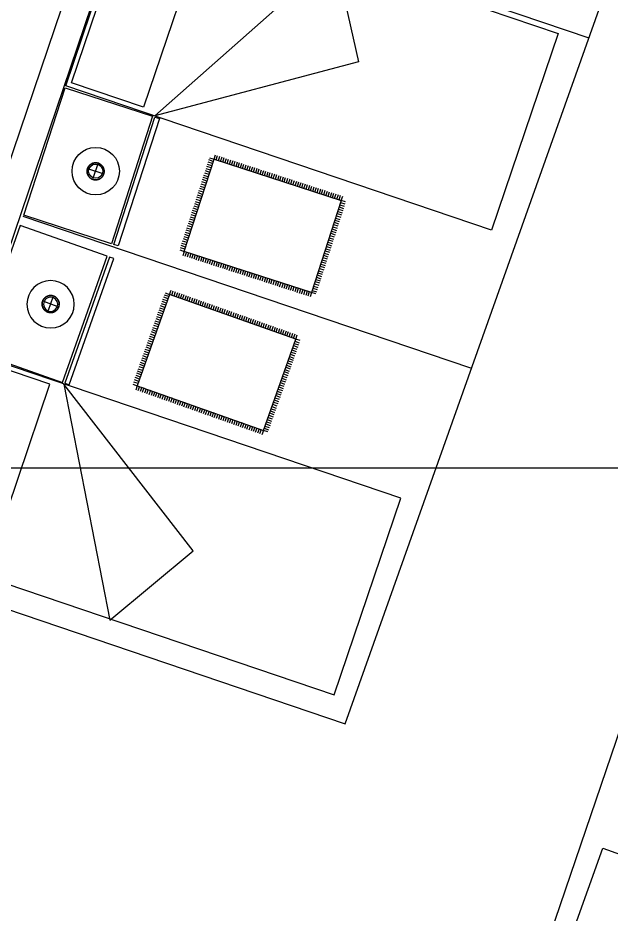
# Model space of a CAD drawing. Header units: millimetres. Extents: x 173236 to 801264, y -94969 to 615039.
# Drawn here: x 646137 to 648751, y 162403 to 166349 of the extents above; entities that cross this region are included whole.
import ezdxf

# ---------------------------------------------------------------- set-up
doc = ezdxf.new("R2010")
doc.units = ezdxf.units.MM
doc.header["$MEASUREMENT"] = 0
doc.layers.add('00-Def-points', color=7, linetype='Continuous', plot=False)
for name, color, linetype in [('VOX-A-ANNO-GRID-LINE', 254, 'Continuous'), ('VOX-A-ELEV-1-NEAR', 130, 'Continuous'), ('VOX-A-FLOOR-LINE', 253, 'Continuous'), ('VOX-A-FURN-LAYOUT', 93, 'Continuous')]:
    doc.layers.add(name, color=color, linetype=linetype)
doc.layers.add('VOX-A-WALL-SECT', color=1, linetype='Continuous', lineweight=30)
doc.linetypes.add('ZIGZAG', pattern='A,0.0001,-0.2,[131,ltypeshp.shx,S=0.2,R=0,X=-0.2,Y=0],-0.4,[131,ltypeshp.shx,S=0.2,R=180,X=0.2,Y=0],-0.2', length=0.8001)

# ---------------------------------------------------------------- blocks, each defined once
blk = doc.blocks.new('dd')
at = {"layer": 'VOX-A-ANNO-GRID-LINE', "transparency": 33554610}
blk.add_line((725745.6, 152576), (698004.7, 152576), dxfattribs=at)
blk = doc.blocks.new('FF PLAN')
at = {"layer": 'VOX-A-WALL-SECT'}
for points in [[(762602.6, 150673.8), (760471.9, 144387.8), (760308.8, 144387.8), (760308.8, 144512.5), (760386.9, 144512.5), (760859.1, 145902.6), (758389.7, 145902.6)], [(757239.6, 146027.6), (759435.6, 146027.6), (759435.6, 146532.4), (759560.6, 146532.4), (759560.6, 146027.6), (760901.6, 146027.6), (761328.2, 147285.2)]]:
    blk.add_lwpolyline(points, dxfattribs=at)
blk = doc.blocks.new('BED3')
at = {"layer": 'VOX-A-FURN-LAYOUT', "lineweight": -3}
for points in [[(4932.25, 1312.43), (4932.25, 1276.44), (4854.25, 1276.44), (4854.25, 1312.43)], [(4868.25, 1311.64), (4868.25, 1277.24), (4855.04, 1277.24), (4855.04, 1311.64)], [(4891.25, 1312.64), (4901.04, 1296.64), (4870.57, 1276.44)]]:
    blk.add_lwpolyline(points, close=True, dxfattribs=at)
blk = doc.blocks.new('RUG')
at = {"layer": 'VOX-A-FURN-LAYOUT', "lineweight": -3}
for points in [[(4882.04, 1272.23), (4882.84, 1272.23), (4882.84, 1273.04)], [(4883.23, 1272.23), (4883.23, 1273.04)], [(4883.65, 1272.23), (4883.65, 1273.04)], [(4884.04, 1272.23), (4884.04, 1273.04)], [(4884.45, 1272.23), (4884.45, 1273.04)], [(4884.84, 1272.23), (4884.84, 1273.04)], [(4885.24, 1272.23), (4885.24, 1273.04)], [(4885.65, 1272.23), (4885.65, 1273.04)], [(4886.04, 1272.23), (4886.04, 1273.04)], [(4886.43, 1272.23), (4886.43, 1273.04)], [(4886.85, 1272.23), (4886.85, 1273.04)], [(4887.24, 1272.23), (4887.24, 1273.04)], [(4887.65, 1272.23), (4887.65, 1273.04)], [(4888.04, 1272.23), (4888.04, 1273.04)], [(4888.44, 1272.23), (4888.44, 1273.04)], [(4888.85, 1272.23), (4888.85, 1273.04)], [(4889.24, 1272.23), (4889.24, 1273.04)], [(4889.64, 1272.23), (4889.64, 1273.04)], [(4890.05, 1272.23), (4890.05, 1273.04)], [(4890.44, 1272.23), (4890.44, 1273.04)], [(4890.83, 1272.23), (4890.83, 1273.04)], [(4891.25, 1272.23), (4891.25, 1273.04)], [(4891.64, 1272.23), (4891.64, 1273.04)], [(4892.05, 1272.23), (4892.05, 1273.04)], [(4892.44, 1272.23), (4892.44, 1273.04)], [(4892.84, 1272.23), (4892.84, 1273.04)], [(4893.25, 1272.23), (4893.25, 1273.04)], [(4893.64, 1272.23), (4893.64, 1273.04)], [(4894.03, 1272.23), (4894.03, 1273.04)], [(4894.45, 1272.23), (4894.45, 1273.04)], [(4894.84, 1272.23), (4894.84, 1273.04)], [(4895.25, 1272.23), (4895.25, 1273.04)], [(4895.64, 1272.23), (4895.64, 1273.04)], [(4896.04, 1272.23), (4896.04, 1273.04)], [(4896.45, 1272.23), (4896.45, 1273.04)], [(4896.84, 1272.23), (4896.84, 1273.04)], [(4897.23, 1272.23), (4897.23, 1273.04)], [(4897.65, 1272.23), (4897.65, 1273.04)], [(4898.04, 1272.23), (4898.04, 1273.04)], [(4898.45, 1272.23), (4898.45, 1273.04)], [(4898.84, 1272.23), (4898.84, 1273.04)], [(4899.24, 1272.23), (4899.24, 1273.04)], [(4899.65, 1272.23), (4899.65, 1273.04)], [(4900.04, 1272.23), (4900.04, 1273.04)], [(4900.43, 1272.23), (4900.43, 1273.04)], [(4900.85, 1272.23), (4900.85, 1273.04)], [(4901.24, 1272.23), (4901.24, 1273.04)], [(4901.65, 1272.23), (4901.65, 1273.04)], [(4902.05, 1272.23), (4902.05, 1273.04)], [(4902.44, 1272.23), (4902.44, 1273.04)], [(4902.85, 1272.23), (4902.85, 1273.04)], [(4903.24, 1272.23), (4903.24, 1273.04)], [(4903.64, 1272.23), (4903.64, 1273.04)], [(4904.05, 1272.23), (4904.05, 1273.04)], [(4904.44, 1272.23), (4904.44, 1273.04)], [(4904.83, 1272.23), (4904.83, 1273.04)], [(4905.25, 1272.23), (4905.25, 1273.04)], [(4905.64, 1272.23), (4905.64, 1273.04)], [(4906.84, 1272.23), (4906.05, 1272.23), (4906.05, 1273.04)], [(4882.84, 1271.84), (4882.04, 1271.84)], [(4882.84, 1271.45), (4882.04, 1271.45)], [(4882.84, 1271.04), (4882.04, 1271.04)], [(4906.05, 1271.84), (4906.84, 1271.84)], [(4906.05, 1271.45), (4906.84, 1271.45)], [(4906.05, 1271.04), (4906.84, 1271.04)], [(4882.84, 1270.64), (4882.04, 1270.64)], [(4882.84, 1270.23), (4882.04, 1270.23)], [(4882.84, 1269.84), (4882.04, 1269.84)], [(4882.84, 1269.45), (4882.04, 1269.45)], [(4906.05, 1270.64), (4906.84, 1270.64)], [(4906.05, 1270.23), (4906.84, 1270.23)], [(4906.05, 1269.84), (4906.84, 1269.84)], [(4906.05, 1269.45), (4906.84, 1269.45)], [(4882.84, 1269.03), (4882.04, 1269.03)], [(4882.84, 1268.64), (4882.04, 1268.64)], [(4882.84, 1268.25), (4882.04, 1268.25)], [(4882.84, 1267.84), (4882.04, 1267.84)], [(4906.05, 1269.03), (4906.84, 1269.03)], [(4906.05, 1268.64), (4906.84, 1268.64)], [(4906.05, 1268.25), (4906.84, 1268.25)], [(4906.05, 1267.84), (4906.84, 1267.84)], [(4882.84, 1267.44), (4882.04, 1267.44)], [(4882.84, 1267.03), (4882.04, 1267.03)], [(4882.84, 1266.64), (4882.04, 1266.64)], [(4882.84, 1266.24), (4882.04, 1266.24)], [(4906.05, 1267.44), (4906.84, 1267.44)], [(4906.05, 1267.03), (4906.84, 1267.03)], [(4906.05, 1266.64), (4906.84, 1266.64)], [(4906.05, 1266.24), (4906.84, 1266.24)], [(4882.84, 1265.83), (4882.04, 1265.83)], [(4882.84, 1265.44), (4882.04, 1265.44)], [(4882.84, 1265.05), (4882.04, 1265.05)], [(4906.05, 1265.83), (4906.84, 1265.83)], [(4906.05, 1265.44), (4906.84, 1265.44)], [(4906.05, 1265.05), (4906.84, 1265.05)], [(4882.84, 1264.63), (4882.04, 1264.63)], [(4882.84, 1264.24), (4882.04, 1264.24)], [(4882.84, 1263.83), (4882.04, 1263.83)], [(4882.84, 1263.44), (4882.04, 1263.44)], [(4906.05, 1264.63), (4906.84, 1264.63)], [(4906.05, 1264.24), (4906.84, 1264.24)], [(4906.05, 1263.83), (4906.84, 1263.83)], [(4906.05, 1263.44), (4906.84, 1263.44)], [(4882.84, 1263.04), (4882.04, 1263.04)], [(4882.84, 1262.63), (4882.04, 1262.63)], [(4882.84, 1262.24), (4882.04, 1262.24)], [(4882.84, 1261.85), (4882.04, 1261.85)], [(4906.05, 1263.04), (4906.84, 1263.04)], [(4906.05, 1262.63), (4906.84, 1262.63)], [(4906.05, 1262.24), (4906.84, 1262.24)], [(4906.05, 1261.85), (4906.84, 1261.85)], [(4882.84, 1261.43), (4882.04, 1261.43)], [(4882.84, 1261.04), (4882.04, 1261.04)], [(4882.84, 1260.63), (4882.04, 1260.63)], [(4882.84, 1260.24), (4882.04, 1260.24)], [(4906.05, 1261.43), (4906.84, 1261.43)], [(4906.05, 1261.04), (4906.84, 1261.04)], [(4906.05, 1260.63), (4906.84, 1260.63)], [(4906.05, 1260.24), (4906.84, 1260.24)], [(4882.84, 1259.84), (4882.04, 1259.84)], [(4882.84, 1259.43), (4882.04, 1259.43)], [(4882.84, 1259.04), (4882.04, 1259.04)], [(4882.84, 1258.65), (4882.04, 1258.65)], [(4906.05, 1259.84), (4906.84, 1259.84)], [(4906.05, 1259.43), (4906.84, 1259.43)], [(4906.05, 1259.04), (4906.84, 1259.04)], [(4906.05, 1258.65), (4906.84, 1258.65)], [(4882.84, 1258.23), (4882.04, 1258.23)], [(4882.84, 1257.84), (4882.04, 1257.84)], [(4882.84, 1257.45), (4882.04, 1257.45)], [(4882.84, 1257.04), (4882.04, 1257.04)], [(4906.05, 1258.23), (4906.84, 1258.23)], [(4906.05, 1257.84), (4906.84, 1257.84)], [(4906.05, 1257.45), (4906.84, 1257.45)], [(4906.05, 1257.04), (4906.84, 1257.04)], [(4882.84, 1256.64), (4882.04, 1256.64)], [(4882.84, 1256.23), (4882.04, 1256.23)], [(4882.84, 1255.84), (4882.04, 1255.84)], [(4882.04, 1255.44), (4882.84, 1255.44), (4882.84, 1254.64)], [(4883.23, 1255.44), (4883.23, 1254.64)], [(4883.65, 1255.44), (4883.65, 1254.64)], [(4884.04, 1255.44), (4884.04, 1254.64)], [(4884.45, 1255.44), (4884.45, 1254.64)], [(4884.84, 1255.44), (4884.84, 1254.64)], [(4885.24, 1255.44), (4885.24, 1254.64)], [(4885.65, 1255.44), (4885.65, 1254.64)], [(4886.04, 1255.44), (4886.04, 1254.64)], [(4886.43, 1255.44), (4886.43, 1254.64)], [(4886.85, 1255.44), (4886.85, 1254.64)], [(4887.24, 1255.44), (4887.24, 1254.64)], [(4887.65, 1255.44), (4887.65, 1254.64)], [(4888.04, 1255.44), (4888.04, 1254.64)], [(4888.44, 1255.44), (4888.44, 1254.64)], [(4888.85, 1255.44), (4888.85, 1254.64)], [(4889.24, 1255.44), (4889.24, 1254.64)], [(4889.64, 1255.44), (4889.64, 1254.64)], [(4890.05, 1255.44), (4890.05, 1254.64)], [(4890.44, 1255.44), (4890.44, 1254.64)], [(4890.83, 1255.44), (4890.83, 1254.64)], [(4891.25, 1255.44), (4891.25, 1254.64)], [(4891.64, 1255.44), (4891.64, 1254.64)], [(4892.05, 1255.44), (4892.05, 1254.64)], [(4892.44, 1255.44), (4892.44, 1254.64)], [(4892.84, 1255.44), (4892.84, 1254.64)], [(4893.25, 1255.44), (4893.25, 1254.64)], [(4893.64, 1255.44), (4893.64, 1254.64)], [(4894.03, 1255.44), (4894.03, 1254.64)], [(4894.45, 1255.44), (4894.45, 1254.64)], [(4894.84, 1255.44), (4894.84, 1254.64)], [(4895.25, 1255.44), (4895.25, 1254.64)], [(4895.64, 1255.44), (4895.64, 1254.64)], [(4896.04, 1255.44), (4896.04, 1254.64)], [(4896.45, 1255.44), (4896.45, 1254.64)], [(4896.84, 1255.44), (4896.84, 1254.64)], [(4897.23, 1255.44), (4897.23, 1254.64)], [(4897.65, 1255.44), (4897.65, 1254.64)], [(4898.04, 1255.44), (4898.04, 1254.64)], [(4898.45, 1255.44), (4898.45, 1254.64)], [(4898.84, 1255.44), (4898.84, 1254.64)], [(4899.24, 1255.44), (4899.24, 1254.64)], [(4899.65, 1255.44), (4899.65, 1254.64)], [(4900.04, 1255.44), (4900.04, 1254.64)], [(4900.43, 1255.44), (4900.43, 1254.64)], [(4900.85, 1255.44), (4900.85, 1254.64)], [(4901.24, 1255.44), (4901.24, 1254.64)], [(4901.65, 1255.44), (4901.65, 1254.64)], [(4902.05, 1255.44), (4902.05, 1254.64)], [(4902.44, 1255.44), (4902.44, 1254.64)], [(4902.85, 1255.44), (4902.85, 1254.64)], [(4903.24, 1255.44), (4903.24, 1254.64)], [(4903.64, 1255.44), (4903.64, 1254.64)], [(4904.05, 1255.44), (4904.05, 1254.64)], [(4904.44, 1255.44), (4904.44, 1254.64)], [(4904.83, 1255.44), (4904.83, 1254.64)], [(4905.25, 1255.44), (4905.25, 1254.64)], [(4905.64, 1255.44), (4905.64, 1254.64)], [(4906.05, 1256.64), (4906.84, 1256.64)], [(4906.05, 1256.23), (4906.84, 1256.23)], [(4906.05, 1255.84), (4906.84, 1255.84)], [(4906.84, 1255.44), (4906.05, 1255.44), (4906.05, 1254.64)]]:
    blk.add_lwpolyline(points, dxfattribs=at)
blk.add_lwpolyline([(4906.05, 1272.23), (4906.05, 1255.44), (4882.84, 1255.44), (4882.84, 1272.23)], close=True, dxfattribs=at)
blk = doc.blocks.new('ST')
at = {"layer": 'VOX-A-FURN-LAYOUT', "lineweight": -3}
for points in [[(4870.23, 1276.04), (4870.23, 1252.83), (4854.25, 1252.83), (4854.25, 1276.04)], [(4871.45, 1276.04), (4871.45, 1252.83), (4870.65, 1252.83), (4870.65, 1276.04)], [(4862.52, 1264.73), (4862.5, 1264.71), (4862.48, 1264.67), (4862.46, 1264.63), (4862.44, 1264.61), (4862.44, 1264.58), (4862.42, 1264.54), (4862.4, 1264.52), (4862.38, 1264.48), (4862.38, 1264.44), (4862.36, 1264.42), (4862.34, 1264.38), (4862.34, 1264.34), (4862.32, 1264.3), (4862.32, 1264.28), (4862.3, 1264.24), (4862.3, 1264.2), (4862.3, 1264.16), (4862.28, 1264.12), (4862.28, 1264.08), (4862.28, 1264.07), (4862.28, 1264.03), (4862.28, 1263.99), (4862.28, 1263.95), (4862.28, 1263.91), (4862.28, 1263.87), (4862.28, 1263.85), (4862.28, 1263.81), (4862.28, 1263.77), (4862.28, 1263.73), (4862.28, 1263.69), (4862.3, 1263.65), (4862.3, 1263.63), (4862.3, 1263.59), (4862.32, 1263.55), (4862.32, 1263.52), (4862.34, 1263.48), (4862.34, 1263.46), (4862.36, 1263.42), (4862.38, 1263.38), (4862.38, 1263.34), (4862.4, 1263.32), (4862.42, 1263.28), (4862.4, 1263.32), (4862.38, 1263.34), (4862.38, 1263.38), (4862.36, 1263.42), (4862.34, 1263.46), (4862.34, 1263.48), (4862.32, 1263.52), (4862.32, 1263.55), (4862.3, 1263.59), (4862.3, 1263.63), (4862.3, 1263.65), (4862.28, 1263.69), (4862.28, 1263.73), (4862.28, 1263.77), (4862.28, 1263.81), (4862.28, 1263.85), (4862.28, 1263.87), (4862.28, 1263.91), (4862.28, 1263.95), (4862.28, 1263.99), (4862.28, 1264.03), (4862.28, 1264.07), (4862.28, 1264.08), (4862.28, 1264.12), (4862.3, 1264.16), (4862.3, 1264.2), (4862.3, 1264.24), (4862.32, 1264.28), (4862.32, 1264.3), (4862.34, 1264.34), (4862.34, 1264.38), (4862.36, 1264.42), (4862.38, 1264.44), (4862.38, 1264.48), (4862.4, 1264.52), (4862.42, 1264.54), (4862.44, 1264.58), (4862.44, 1264.61), (4862.46, 1264.63), (4862.48, 1264.67), (4862.5, 1264.71)], [(4862.56, 1264.79), (4862.54, 1264.77), (4862.52, 1264.73), (4862.54, 1264.77), (4862.56, 1264.79), (4862.6, 1264.83), (4862.62, 1264.85), (4862.6, 1264.83)], [(4862.73, 1264.99), (4862.71, 1264.97), (4862.67, 1264.93), (4862.66, 1264.91), (4862.64, 1264.87), (4862.62, 1264.85), (4862.64, 1264.87), (4862.66, 1264.91), (4862.67, 1264.93), (4862.71, 1264.97)], [(4862.85, 1265.09), (4862.81, 1265.07), (4862.79, 1265.03), (4862.75, 1265.01), (4862.73, 1264.99), (4862.75, 1265.01), (4862.79, 1265.03), (4862.81, 1265.07)], [(4862.97, 1265.16), (4862.93, 1265.15), (4862.91, 1265.13), (4862.87, 1265.11), (4862.85, 1265.09), (4862.87, 1265.11), (4862.91, 1265.13), (4862.93, 1265.15), (4862.97, 1265.16), (4862.99, 1265.18), (4863.03, 1265.2), (4862.99, 1265.18)], [(4863.26, 1265.3), (4863.28, 1265.32), (4863.32, 1265.32), (4863.36, 1265.34), (4863.32, 1265.32), (4863.28, 1265.32), (4863.26, 1265.3), (4863.22, 1265.3), (4863.19, 1265.28), (4863.15, 1265.26), (4863.13, 1265.24), (4863.09, 1265.24), (4863.05, 1265.22), (4863.03, 1265.2), (4863.05, 1265.22), (4863.09, 1265.24), (4863.13, 1265.24), (4863.15, 1265.26), (4863.19, 1265.28), (4863.22, 1265.3)], [(4863.5, 1265.36), (4863.46, 1265.36), (4863.42, 1265.36), (4863.4, 1265.34), (4863.36, 1265.34), (4863.4, 1265.34), (4863.42, 1265.36), (4863.46, 1265.36)], [(4863.54, 1265.38), (4863.5, 1265.36), (4863.54, 1265.38), (4863.58, 1265.38), (4863.62, 1265.38), (4863.58, 1265.38)], [(4863.72, 1265.4), (4863.68, 1265.4), (4863.64, 1265.38), (4863.62, 1265.38), (4863.64, 1265.38), (4863.68, 1265.4), (4863.72, 1265.4), (4863.75, 1265.4), (4863.79, 1265.4), (4863.83, 1265.4), (4863.85, 1265.38), (4863.83, 1265.4), (4863.79, 1265.4), (4863.75, 1265.4)], [(4864.01, 1265.36), (4863.97, 1265.38), (4863.93, 1265.38), (4863.89, 1265.38), (4863.85, 1265.38), (4863.89, 1265.38), (4863.93, 1265.38), (4863.97, 1265.38)], [(4864.07, 1265.36), (4864.05, 1265.36), (4864.01, 1265.36), (4864.05, 1265.36), (4864.07, 1265.36), (4864.11, 1265.34), (4864.15, 1265.34), (4864.11, 1265.34)], [(4864.32, 1265.28), (4864.34, 1265.26), (4864.38, 1265.24), (4864.42, 1265.24), (4864.44, 1265.22), (4864.48, 1265.2), (4864.44, 1265.22), (4864.42, 1265.24), (4864.38, 1265.24), (4864.34, 1265.26), (4864.32, 1265.28), (4864.29, 1265.3), (4864.25, 1265.3), (4864.23, 1265.32), (4864.19, 1265.32), (4864.15, 1265.34), (4864.19, 1265.32), (4864.23, 1265.32), (4864.25, 1265.3), (4864.29, 1265.3)], [(4864.6, 1265.13), (4864.58, 1265.15), (4864.54, 1265.16), (4864.52, 1265.18), (4864.48, 1265.2), (4864.52, 1265.18), (4864.54, 1265.16), (4864.58, 1265.15), (4864.6, 1265.13), (4864.64, 1265.11), (4864.66, 1265.09), (4864.64, 1265.11)], [(4864.72, 1265.03), (4864.7, 1265.07), (4864.66, 1265.09), (4864.7, 1265.07), (4864.72, 1265.03), (4864.76, 1265.01), (4864.78, 1264.99), (4864.76, 1265.01)], [(4864.83, 1264.93), (4864.8, 1264.97), (4864.78, 1264.99), (4864.8, 1264.97), (4864.83, 1264.93), (4864.85, 1264.91), (4864.87, 1264.87), (4864.89, 1264.85), (4864.87, 1264.87), (4864.85, 1264.91)], [(4864.99, 1264.73), (4864.97, 1264.77), (4864.93, 1264.79), (4864.91, 1264.83), (4864.89, 1264.85), (4864.91, 1264.83), (4864.93, 1264.79), (4864.97, 1264.77)], [(4865.03, 1264.67), (4865.05, 1264.63), (4865.05, 1264.61), (4865.07, 1264.58), (4865.09, 1264.54), (4865.11, 1264.52), (4865.13, 1264.48), (4865.13, 1264.44), (4865.15, 1264.42), (4865.17, 1264.38), (4865.17, 1264.34), (4865.19, 1264.3), (4865.19, 1264.28), (4865.19, 1264.24), (4865.21, 1264.2), (4865.21, 1264.16), (4865.21, 1264.12), (4865.23, 1264.08), (4865.23, 1264.07), (4865.23, 1264.03), (4865.23, 1263.99), (4865.23, 1263.95), (4865.23, 1263.91), (4865.23, 1263.87), (4865.23, 1263.85), (4865.23, 1263.81), (4865.23, 1263.77), (4865.23, 1263.73), (4865.21, 1263.69), (4865.21, 1263.65), (4865.21, 1263.63), (4865.19, 1263.59), (4865.19, 1263.55), (4865.19, 1263.52), (4865.17, 1263.48), (4865.17, 1263.46), (4865.15, 1263.42), (4865.13, 1263.38), (4865.13, 1263.34), (4865.11, 1263.32), (4865.09, 1263.28), (4865.11, 1263.32), (4865.13, 1263.34), (4865.13, 1263.38), (4865.15, 1263.42), (4865.17, 1263.46), (4865.17, 1263.48), (4865.19, 1263.52), (4865.19, 1263.55), (4865.19, 1263.59), (4865.21, 1263.63), (4865.21, 1263.65), (4865.21, 1263.69), (4865.23, 1263.73), (4865.23, 1263.77), (4865.23, 1263.81), (4865.23, 1263.85), (4865.23, 1263.87), (4865.23, 1263.91), (4865.23, 1263.95), (4865.23, 1263.99), (4865.23, 1264.03), (4865.23, 1264.07), (4865.23, 1264.08), (4865.21, 1264.12), (4865.21, 1264.16), (4865.21, 1264.2), (4865.19, 1264.24), (4865.19, 1264.28), (4865.19, 1264.3), (4865.17, 1264.34), (4865.17, 1264.38), (4865.15, 1264.42), (4865.13, 1264.44), (4865.13, 1264.48), (4865.11, 1264.52), (4865.09, 1264.54), (4865.07, 1264.58), (4865.05, 1264.61), (4865.05, 1264.63), (4865.03, 1264.67), (4865.01, 1264.71), (4864.99, 1264.73), (4865.01, 1264.71)], [(4862.44, 1263.22), (4862.46, 1263.18), (4862.48, 1263.14), (4862.46, 1263.18), (4862.44, 1263.22), (4862.44, 1263.24), (4862.42, 1263.28), (4862.44, 1263.24)], [(4862.48, 1263.14), (4862.5, 1263.12), (4862.52, 1263.08), (4862.5, 1263.12)], [(4864.99, 1263.08), (4865.01, 1263.12), (4865.03, 1263.14), (4865.01, 1263.12)], [(4865.03, 1263.14), (4865.05, 1263.18), (4865.05, 1263.22), (4865.07, 1263.24), (4865.09, 1263.28), (4865.07, 1263.24), (4865.05, 1263.22), (4865.05, 1263.18)], [(4862.52, 1263.08), (4862.54, 1263.06), (4862.56, 1263.02), (4862.6, 1263), (4862.62, 1262.97), (4862.6, 1263), (4862.56, 1263.02), (4862.54, 1263.06)], [(4862.67, 1262.89), (4862.71, 1262.87), (4862.73, 1262.85), (4862.71, 1262.87), (4862.67, 1262.89), (4862.66, 1262.93), (4862.64, 1262.95), (4862.62, 1262.97), (4862.64, 1262.95), (4862.66, 1262.93)], [(4862.79, 1262.79), (4862.81, 1262.77), (4862.85, 1262.75), (4862.81, 1262.77), (4862.79, 1262.79), (4862.75, 1262.81), (4862.73, 1262.85), (4862.75, 1262.81)], [(4862.91, 1262.71), (4862.93, 1262.69), (4862.97, 1262.67), (4862.99, 1262.65), (4863.03, 1262.63), (4862.99, 1262.65), (4862.97, 1262.67), (4862.93, 1262.69), (4862.91, 1262.71), (4862.87, 1262.73), (4862.85, 1262.75), (4862.87, 1262.73)], [(4863.19, 1262.55), (4863.15, 1262.55), (4863.13, 1262.57), (4863.09, 1262.59), (4863.05, 1262.61), (4863.03, 1262.63), (4863.05, 1262.61), (4863.09, 1262.59), (4863.13, 1262.57), (4863.15, 1262.55), (4863.19, 1262.55), (4863.22, 1262.53), (4863.26, 1262.51), (4863.28, 1262.51), (4863.32, 1262.49), (4863.36, 1262.49), (4863.32, 1262.49), (4863.28, 1262.51), (4863.26, 1262.51), (4863.22, 1262.53)], [(4863.42, 1262.47), (4863.46, 1262.45), (4863.5, 1262.45), (4863.46, 1262.45), (4863.42, 1262.47), (4863.4, 1262.47), (4863.36, 1262.49), (4863.4, 1262.47)], [(4863.5, 1262.45), (4863.54, 1262.45)], [(4863.68, 1262.44), (4863.72, 1262.44), (4863.75, 1262.44), (4863.79, 1262.44), (4863.83, 1262.44), (4863.79, 1262.44), (4863.75, 1262.44), (4863.72, 1262.44), (4863.68, 1262.44), (4863.64, 1262.44), (4863.62, 1262.44), (4863.58, 1262.44), (4863.54, 1262.45), (4863.58, 1262.44), (4863.62, 1262.44), (4863.64, 1262.44)], [(4863.83, 1262.44), (4863.85, 1262.44), (4863.89, 1262.44), (4863.93, 1262.44), (4863.97, 1262.45), (4864.01, 1262.45), (4863.97, 1262.45), (4863.93, 1262.44), (4863.89, 1262.44), (4863.85, 1262.44)], [(4864.01, 1262.45), (4864.05, 1262.45), (4864.07, 1262.47), (4864.11, 1262.47), (4864.15, 1262.49), (4864.11, 1262.47), (4864.07, 1262.47), (4864.05, 1262.45)], [(4864.25, 1262.51), (4864.23, 1262.51), (4864.19, 1262.49), (4864.15, 1262.49), (4864.19, 1262.49), (4864.23, 1262.51), (4864.25, 1262.51), (4864.29, 1262.53), (4864.32, 1262.55), (4864.34, 1262.55), (4864.38, 1262.57), (4864.42, 1262.59), (4864.44, 1262.61), (4864.48, 1262.63), (4864.44, 1262.61), (4864.42, 1262.59), (4864.38, 1262.57), (4864.34, 1262.55), (4864.32, 1262.55), (4864.29, 1262.53)], [(4864.54, 1262.67), (4864.58, 1262.69), (4864.6, 1262.71), (4864.64, 1262.73), (4864.66, 1262.75), (4864.64, 1262.73), (4864.6, 1262.71), (4864.58, 1262.69), (4864.54, 1262.67), (4864.52, 1262.65), (4864.48, 1262.63), (4864.52, 1262.65)], [(4864.66, 1262.75), (4864.7, 1262.77), (4864.72, 1262.79), (4864.76, 1262.81), (4864.78, 1262.85), (4864.76, 1262.81), (4864.72, 1262.79), (4864.7, 1262.77)], [(4864.78, 1262.85), (4864.8, 1262.87), (4864.83, 1262.89), (4864.85, 1262.93), (4864.87, 1262.95), (4864.89, 1262.97), (4864.87, 1262.95), (4864.85, 1262.93), (4864.83, 1262.89), (4864.8, 1262.87)], [(4864.93, 1263.02), (4864.97, 1263.06), (4864.99, 1263.08), (4864.97, 1263.06), (4864.93, 1263.02), (4864.91, 1263), (4864.89, 1262.97), (4864.91, 1263)]]:
    blk.add_lwpolyline(points, close=True, dxfattribs=at)
for points in [[(4862.48, 1264.67), (4862.5, 1264.71), (4862.48, 1264.67)], [(4862.5, 1264.71), (4862.52, 1264.73), (4862.5, 1264.71)], [(4862.5, 1264.71), (4862.5, 1264.71)], [(4862.52, 1264.73), (4862.54, 1264.77), (4862.52, 1264.73)], [(4862.52, 1264.73), (4862.52, 1264.73)], [(4862.54, 1264.77), (4862.56, 1264.79), (4862.54, 1264.77)], [(4862.54, 1264.77), (4862.54, 1264.77)], [(4862.56, 1264.79), (4862.6, 1264.83), (4862.56, 1264.79)], [(4862.56, 1264.79), (4862.56, 1264.79)], [(4862.6, 1264.83), (4862.62, 1264.85), (4862.6, 1264.83)], [(4862.6, 1264.83), (4862.6, 1264.83)], [(4862.62, 1264.85), (4862.64, 1264.87), (4862.62, 1264.85)], [(4862.62, 1264.85), (4862.62, 1264.85)], [(4862.64, 1264.87), (4862.66, 1264.91), (4862.64, 1264.87)], [(4862.64, 1264.87), (4862.64, 1264.87)], [(4862.66, 1264.91), (4862.67, 1264.93), (4862.66, 1264.91)], [(4862.66, 1264.91), (4862.66, 1264.91)], [(4862.67, 1264.93), (4862.71, 1264.97), (4862.67, 1264.93)], [(4862.67, 1264.93), (4862.67, 1264.93)], [(4862.71, 1264.97), (4862.73, 1264.99), (4862.71, 1264.97)], [(4862.71, 1264.97), (4862.71, 1264.97)], [(4862.73, 1264.99), (4862.75, 1265.01), (4862.73, 1264.99)], [(4862.73, 1264.99), (4862.73, 1264.99)], [(4862.75, 1265.01), (4862.79, 1265.03), (4862.75, 1265.01)], [(4862.75, 1265.01), (4862.75, 1265.01)], [(4862.79, 1265.03), (4862.81, 1265.07), (4862.79, 1265.03)], [(4862.79, 1265.03), (4862.79, 1265.03)], [(4862.81, 1265.07), (4862.85, 1265.09), (4862.81, 1265.07)], [(4862.81, 1265.07), (4862.81, 1265.07)], [(4862.85, 1265.09), (4862.87, 1265.11), (4862.85, 1265.09)], [(4862.85, 1265.09), (4862.85, 1265.09)], [(4862.87, 1265.11), (4862.91, 1265.13), (4862.87, 1265.11)], [(4862.87, 1265.11), (4862.87, 1265.11)], [(4862.91, 1265.13), (4862.93, 1265.15), (4862.91, 1265.13)], [(4862.91, 1265.13), (4862.91, 1265.13)], [(4862.93, 1265.15), (4862.97, 1265.16), (4862.93, 1265.15)], [(4862.93, 1265.15), (4862.93, 1265.15)], [(4862.97, 1265.16), (4862.99, 1265.18), (4862.97, 1265.16)], [(4862.97, 1265.16), (4862.97, 1265.16)], [(4862.99, 1265.18), (4863.03, 1265.2), (4862.99, 1265.18)], [(4862.99, 1265.18), (4862.99, 1265.18)], [(4863.03, 1265.2), (4863.05, 1265.22), (4863.03, 1265.2)], [(4863.03, 1265.2), (4863.03, 1265.2)], [(4863.05, 1265.22), (4863.09, 1265.24), (4863.05, 1265.22)], [(4863.05, 1265.22), (4863.05, 1265.22)], [(4863.09, 1265.24), (4863.09, 1265.24)], [(4863.09, 1265.24), (4863.13, 1265.24), (4863.09, 1265.24)], [(4863.13, 1265.24), (4863.15, 1265.26), (4863.13, 1265.24)], [(4863.13, 1265.24), (4863.13, 1265.24)], [(4863.15, 1265.26), (4863.19, 1265.28), (4863.15, 1265.26)], [(4863.15, 1265.26), (4863.15, 1265.26)], [(4863.19, 1265.28), (4863.22, 1265.3), (4863.19, 1265.28)], [(4863.19, 1265.28), (4863.19, 1265.28)], [(4863.22, 1265.3), (4863.22, 1265.3)], [(4863.22, 1265.3), (4863.26, 1265.3), (4863.22, 1265.3)], [(4863.26, 1265.3), (4863.28, 1265.32), (4863.26, 1265.3)], [(4863.26, 1265.3), (4863.26, 1265.3)], [(4863.28, 1265.32), (4863.28, 1265.32)], [(4863.28, 1265.32), (4863.32, 1265.32), (4863.28, 1265.32)], [(4863.32, 1265.32), (4863.36, 1265.34), (4863.32, 1265.32)], [(4863.32, 1265.32), (4863.32, 1265.32)], [(4863.36, 1265.34), (4863.36, 1265.34)], [(4863.36, 1265.34), (4863.4, 1265.34), (4863.36, 1265.34)], [(4863.4, 1265.34), (4863.42, 1265.36), (4863.4, 1265.34)], [(4863.4, 1265.34), (4863.4, 1265.34)], [(4863.42, 1265.36), (4863.42, 1265.36)], [(4863.42, 1265.36), (4863.46, 1265.36), (4863.42, 1265.36)], [(4863.46, 1265.36), (4863.46, 1265.36)], [(4863.46, 1265.36), (4863.5, 1265.36), (4863.46, 1265.36)], [(4863.5, 1265.36), (4863.54, 1265.38), (4863.5, 1265.36)], [(4863.5, 1265.36), (4863.5, 1265.36)], [(4863.54, 1265.38), (4863.54, 1265.38)], [(4863.54, 1265.38), (4863.58, 1265.38), (4863.54, 1265.38)], [(4863.58, 1265.38), (4863.58, 1265.38)], [(4863.58, 1265.38), (4863.62, 1265.38), (4863.58, 1265.38)], [(4863.62, 1265.38), (4863.62, 1265.38)], [(4863.62, 1265.38), (4863.64, 1265.38), (4863.62, 1265.38)], [(4863.64, 1265.38), (4863.68, 1265.4), (4863.64, 1265.38)], [(4863.64, 1265.38), (4863.64, 1265.38)], [(4863.68, 1265.4), (4863.68, 1265.4)], [(4863.68, 1265.4), (4863.72, 1265.4), (4863.68, 1265.4)], [(4863.72, 1265.4), (4863.72, 1265.4)], [(4863.72, 1265.4), (4863.75, 1265.4), (4863.72, 1265.4)], [(4863.74, 1262.67), (4863.74, 1265.13)], [(4863.75, 1265.4), (4863.79, 1265.4), (4863.75, 1265.4)], [(4863.75, 1265.4), (4863.75, 1265.4)], [(4863.79, 1265.4), (4863.79, 1265.4)], [(4863.79, 1265.4), (4863.83, 1265.4), (4863.79, 1265.4)], [(4863.83, 1265.4), (4863.83, 1265.4)], [(4863.83, 1265.4), (4863.85, 1265.38), (4863.83, 1265.4)], [(4863.85, 1265.38), (4863.85, 1265.38)], [(4863.85, 1265.38), (4863.89, 1265.38), (4863.85, 1265.38)], [(4863.89, 1265.38), (4863.89, 1265.38)], [(4863.89, 1265.38), (4863.93, 1265.38), (4863.89, 1265.38)], [(4863.93, 1265.38), (4863.93, 1265.38)], [(4863.93, 1265.38), (4863.97, 1265.38), (4863.93, 1265.38)], [(4863.97, 1265.38), (4863.97, 1265.38)], [(4863.97, 1265.38), (4864.01, 1265.36), (4863.97, 1265.38)], [(4864.01, 1265.36), (4864.01, 1265.36)], [(4864.01, 1265.36), (4864.05, 1265.36), (4864.01, 1265.36)], [(4864.05, 1265.36), (4864.05, 1265.36)], [(4864.05, 1265.36), (4864.07, 1265.36), (4864.05, 1265.36)], [(4864.07, 1265.36), (4864.07, 1265.36)], [(4864.07, 1265.36), (4864.11, 1265.34), (4864.07, 1265.36)], [(4864.11, 1265.34), (4864.11, 1265.34)], [(4864.11, 1265.34), (4864.15, 1265.34), (4864.11, 1265.34)], [(4864.15, 1265.34), (4864.15, 1265.34)], [(4864.15, 1265.34), (4864.19, 1265.32), (4864.15, 1265.34)], [(4864.19, 1265.32), (4864.19, 1265.32)], [(4864.19, 1265.32), (4864.23, 1265.32), (4864.19, 1265.32)], [(4864.23, 1265.32), (4864.23, 1265.32)], [(4864.23, 1265.32), (4864.25, 1265.3), (4864.23, 1265.32)], [(4864.25, 1265.3), (4864.25, 1265.3)], [(4864.25, 1265.3), (4864.29, 1265.3), (4864.25, 1265.3)], [(4864.29, 1265.3), (4864.29, 1265.3)], [(4864.29, 1265.3), (4864.32, 1265.28), (4864.29, 1265.3)], [(4864.32, 1265.28), (4864.32, 1265.28)], [(4864.32, 1265.28), (4864.34, 1265.26), (4864.32, 1265.28)], [(4864.34, 1265.26), (4864.34, 1265.26)], [(4864.34, 1265.26), (4864.38, 1265.24), (4864.34, 1265.26)], [(4864.38, 1265.24), (4864.38, 1265.24)], [(4864.38, 1265.24), (4864.42, 1265.24), (4864.38, 1265.24)], [(4864.42, 1265.24), (4864.42, 1265.24)], [(4864.42, 1265.24), (4864.44, 1265.22), (4864.42, 1265.24)], [(4864.44, 1265.22), (4864.44, 1265.22)], [(4864.44, 1265.22), (4864.48, 1265.2), (4864.44, 1265.22)], [(4864.48, 1265.2), (4864.48, 1265.2)], [(4864.48, 1265.2), (4864.52, 1265.18), (4864.48, 1265.2)], [(4864.52, 1265.18), (4864.52, 1265.18)], [(4864.52, 1265.18), (4864.54, 1265.16), (4864.52, 1265.18)], [(4864.54, 1265.16), (4864.54, 1265.16)], [(4864.54, 1265.16), (4864.58, 1265.15), (4864.54, 1265.16)], [(4864.58, 1265.15), (4864.58, 1265.15)], [(4864.58, 1265.15), (4864.6, 1265.13), (4864.58, 1265.15)], [(4864.6, 1265.13), (4864.6, 1265.13)], [(4864.6, 1265.13), (4864.64, 1265.11), (4864.6, 1265.13)], [(4864.64, 1265.11), (4864.64, 1265.11)], [(4864.64, 1265.11), (4864.66, 1265.09), (4864.64, 1265.11)], [(4864.66, 1265.09), (4864.66, 1265.09)], [(4864.66, 1265.09), (4864.7, 1265.07), (4864.66, 1265.09)], [(4864.7, 1265.07), (4864.7, 1265.07)], [(4864.7, 1265.07), (4864.72, 1265.03), (4864.7, 1265.07)], [(4864.72, 1265.03), (4864.72, 1265.03)], [(4864.72, 1265.03), (4864.76, 1265.01), (4864.72, 1265.03)], [(4864.76, 1265.01), (4864.76, 1265.01)], [(4864.76, 1265.01), (4864.78, 1264.99), (4864.76, 1265.01)], [(4864.78, 1264.99), (4864.78, 1264.99)], [(4864.78, 1264.99), (4864.8, 1264.97), (4864.78, 1264.99)], [(4864.8, 1264.97), (4864.8, 1264.97)], [(4864.8, 1264.97), (4864.83, 1264.93), (4864.8, 1264.97)], [(4864.83, 1264.93), (4864.83, 1264.93)], [(4864.83, 1264.93), (4864.85, 1264.91), (4864.83, 1264.93)], [(4864.85, 1264.91), (4864.85, 1264.91)], [(4864.85, 1264.91), (4864.87, 1264.87), (4864.85, 1264.91)], [(4864.87, 1264.87), (4864.87, 1264.87)], [(4864.87, 1264.87), (4864.89, 1264.85), (4864.87, 1264.87)], [(4864.89, 1264.85), (4864.89, 1264.85)], [(4864.89, 1264.85), (4864.91, 1264.83), (4864.89, 1264.85)], [(4864.91, 1264.83), (4864.91, 1264.83)], [(4864.91, 1264.83), (4864.93, 1264.79), (4864.91, 1264.83)], [(4864.93, 1264.79), (4864.93, 1264.79)], [(4864.93, 1264.79), (4864.97, 1264.77), (4864.93, 1264.79)], [(4864.97, 1264.77), (4864.97, 1264.77)], [(4864.97, 1264.77), (4864.99, 1264.73), (4864.97, 1264.77)], [(4864.99, 1264.73), (4864.99, 1264.73)], [(4864.99, 1264.73), (4865.01, 1264.71), (4864.99, 1264.73)], [(4865.01, 1264.71), (4865.01, 1264.71)], [(4865.01, 1264.71), (4865.03, 1264.67), (4865.01, 1264.71)], [(4862.28, 1264.12), (4862.3, 1264.16), (4862.28, 1264.12)], [(4862.28, 1264.12), (4862.28, 1264.12)], [(4862.28, 1264.08), (4862.28, 1264.12), (4862.28, 1264.08)], [(4862.28, 1264.08), (4862.28, 1264.08)], [(4862.28, 1264.07), (4862.28, 1264.08), (4862.28, 1264.07)], [(4862.28, 1264.07), (4862.28, 1264.07)], [(4862.28, 1264.03), (4862.28, 1264.07), (4862.28, 1264.03)], [(4862.28, 1264.03), (4862.28, 1264.03)], [(4862.28, 1263.99), (4862.28, 1264.03), (4862.28, 1263.99)], [(4862.28, 1263.99), (4862.28, 1263.99)], [(4862.28, 1263.95), (4862.28, 1263.99), (4862.28, 1263.95)], [(4862.28, 1263.95), (4862.28, 1263.95)], [(4862.28, 1263.91), (4862.28, 1263.95), (4862.28, 1263.91)], [(4862.28, 1263.91), (4862.28, 1263.91)], [(4862.28, 1263.87), (4862.28, 1263.91), (4862.28, 1263.87)], [(4862.28, 1263.87), (4862.28, 1263.87)], [(4862.28, 1263.85), (4862.28, 1263.87), (4862.28, 1263.85)], [(4862.28, 1263.85), (4862.28, 1263.85)], [(4862.28, 1263.81), (4862.28, 1263.85), (4862.28, 1263.81)], [(4862.28, 1263.81), (4862.28, 1263.81)], [(4862.28, 1263.77), (4862.28, 1263.81), (4862.28, 1263.77)], [(4862.28, 1263.77), (4862.28, 1263.77)], [(4862.28, 1263.73), (4862.28, 1263.77), (4862.28, 1263.73)], [(4862.28, 1263.73), (4862.28, 1263.73)], [(4862.28, 1263.69), (4862.28, 1263.73), (4862.28, 1263.69)], [(4862.28, 1263.69), (4862.28, 1263.69)], [(4862.3, 1263.65), (4862.28, 1263.69), (4862.3, 1263.65)], [(4862.3, 1264.24), (4862.32, 1264.28), (4862.3, 1264.24)], [(4862.3, 1264.24), (4862.3, 1264.24)], [(4862.3, 1264.2), (4862.3, 1264.24), (4862.3, 1264.2)], [(4862.3, 1264.2), (4862.3, 1264.2)], [(4862.3, 1264.16), (4862.3, 1264.2), (4862.3, 1264.16)], [(4862.3, 1264.16), (4862.3, 1264.16)], [(4862.3, 1263.65), (4862.3, 1263.65)], [(4862.3, 1263.63), (4862.3, 1263.65), (4862.3, 1263.63)], [(4862.3, 1263.63), (4862.3, 1263.63)], [(4862.3, 1263.59), (4862.3, 1263.63), (4862.3, 1263.59)], [(4862.3, 1263.59), (4862.3, 1263.59)], [(4862.32, 1263.55), (4862.3, 1263.59), (4862.32, 1263.55)], [(4862.32, 1264.3), (4862.34, 1264.34), (4862.32, 1264.3)], [(4862.32, 1264.3), (4862.32, 1264.3)], [(4862.32, 1264.28), (4862.32, 1264.3), (4862.32, 1264.28)], [(4862.32, 1264.28), (4862.32, 1264.28)], [(4862.32, 1263.55), (4862.32, 1263.55)], [(4862.32, 1263.52), (4862.32, 1263.55), (4862.32, 1263.52)], [(4862.32, 1263.52), (4862.32, 1263.52)], [(4862.34, 1263.48), (4862.32, 1263.52), (4862.34, 1263.48)], [(4862.34, 1264.38), (4862.36, 1264.42), (4862.34, 1264.38)], [(4862.34, 1264.38), (4862.34, 1264.38)], [(4862.34, 1264.34), (4862.34, 1264.38), (4862.34, 1264.34)], [(4862.34, 1264.34), (4862.34, 1264.34)], [(4862.34, 1263.48), (4862.34, 1263.48)], [(4862.34, 1263.46), (4862.34, 1263.48), (4862.34, 1263.46)], [(4862.34, 1263.46), (4862.34, 1263.46)], [(4862.36, 1263.42), (4862.34, 1263.46), (4862.36, 1263.42)], [(4862.36, 1264.42), (4862.38, 1264.44), (4862.36, 1264.42)], [(4862.36, 1264.42), (4862.36, 1264.42)], [(4862.36, 1263.42), (4862.36, 1263.42)], [(4862.38, 1263.38), (4862.36, 1263.42), (4862.38, 1263.38)], [(4862.38, 1264.48), (4862.4, 1264.52), (4862.38, 1264.48)], [(4862.38, 1264.48), (4862.38, 1264.48)], [(4862.38, 1264.44), (4862.38, 1264.48), (4862.38, 1264.44)], [(4862.38, 1264.44), (4862.38, 1264.44)], [(4862.38, 1263.38), (4862.38, 1263.38)], [(4862.38, 1263.34), (4862.38, 1263.38), (4862.38, 1263.34)], [(4862.38, 1263.34), (4862.38, 1263.34)], [(4862.4, 1263.32), (4862.38, 1263.34), (4862.4, 1263.32)], [(4862.4, 1264.52), (4862.42, 1264.54), (4862.4, 1264.52)], [(4862.4, 1264.52), (4862.4, 1264.52)], [(4862.4, 1263.32), (4862.4, 1263.32)], [(4862.42, 1263.28), (4862.4, 1263.32), (4862.42, 1263.28)], [(4862.42, 1264.54), (4862.44, 1264.58), (4862.42, 1264.54)], [(4862.42, 1264.54), (4862.42, 1264.54)], [(4862.42, 1263.28), (4862.42, 1263.28)], [(4862.44, 1263.24), (4862.42, 1263.28), (4862.44, 1263.24)], [(4862.44, 1264.61), (4862.46, 1264.63), (4862.44, 1264.61)], [(4862.44, 1264.61), (4862.44, 1264.61)], [(4862.44, 1264.58), (4862.44, 1264.61), (4862.44, 1264.58)], [(4862.44, 1264.58), (4862.44, 1264.58)], [(4862.44, 1263.24), (4862.44, 1263.24)], [(4862.44, 1263.22), (4862.44, 1263.24), (4862.44, 1263.22)], [(4862.44, 1263.22), (4862.44, 1263.22)], [(4862.46, 1263.18), (4862.44, 1263.22), (4862.46, 1263.18)], [(4862.46, 1264.63), (4862.48, 1264.67), (4862.46, 1264.63)], [(4862.46, 1264.63), (4862.46, 1264.63)], [(4862.46, 1263.18), (4862.46, 1263.18)], [(4862.48, 1263.14), (4862.46, 1263.18), (4862.48, 1263.14)], [(4862.48, 1264.67), (4862.48, 1264.67)], [(4862.48, 1263.14), (4862.48, 1263.14)], [(4862.5, 1263.12), (4862.48, 1263.14), (4862.5, 1263.12)], [(4864.95, 1263.91), (4862.5, 1263.91)], [(4862.5, 1263.12), (4862.5, 1263.12)], [(4862.52, 1263.08), (4862.5, 1263.12), (4862.52, 1263.08)], [(4865.01, 1263.12), (4864.99, 1263.08), (4865.01, 1263.12)], [(4865.03, 1263.14), (4865.01, 1263.12), (4865.03, 1263.14)], [(4865.01, 1263.12), (4865.01, 1263.12)], [(4865.03, 1264.67), (4865.03, 1264.67)], [(4865.03, 1264.67), (4865.05, 1264.63), (4865.03, 1264.67)], [(4865.05, 1263.18), (4865.03, 1263.14), (4865.05, 1263.18)], [(4865.03, 1263.14), (4865.03, 1263.14)], [(4865.05, 1264.63), (4865.05, 1264.63)], [(4865.05, 1264.63), (4865.05, 1264.61), (4865.05, 1264.63)], [(4865.05, 1264.61), (4865.05, 1264.61)], [(4865.05, 1264.61), (4865.07, 1264.58), (4865.05, 1264.61)], [(4865.07, 1263.24), (4865.05, 1263.22), (4865.07, 1263.24)], [(4865.05, 1263.22), (4865.05, 1263.22)], [(4865.05, 1263.22), (4865.05, 1263.18), (4865.05, 1263.22)], [(4865.05, 1263.18), (4865.05, 1263.18)], [(4865.07, 1264.58), (4865.07, 1264.58)], [(4865.07, 1264.58), (4865.09, 1264.54), (4865.07, 1264.58)], [(4865.09, 1263.28), (4865.07, 1263.24), (4865.09, 1263.28)], [(4865.07, 1263.24), (4865.07, 1263.24)], [(4865.09, 1264.54), (4865.09, 1264.54)], [(4865.09, 1264.54), (4865.11, 1264.52), (4865.09, 1264.54)], [(4865.11, 1263.32), (4865.09, 1263.28), (4865.11, 1263.32)], [(4865.09, 1263.28), (4865.09, 1263.28)], [(4865.11, 1264.52), (4865.11, 1264.52)], [(4865.11, 1264.52), (4865.13, 1264.48), (4865.11, 1264.52)], [(4865.13, 1263.34), (4865.11, 1263.32), (4865.13, 1263.34)], [(4865.11, 1263.32), (4865.11, 1263.32)], [(4865.13, 1264.48), (4865.13, 1264.48)], [(4865.13, 1264.48), (4865.13, 1264.44), (4865.13, 1264.48)], [(4865.13, 1264.44), (4865.13, 1264.44)], [(4865.13, 1264.44), (4865.15, 1264.42), (4865.13, 1264.44)], [(4865.15, 1263.42), (4865.13, 1263.38), (4865.15, 1263.42)], [(4865.13, 1263.38), (4865.13, 1263.38)], [(4865.13, 1263.38), (4865.13, 1263.34), (4865.13, 1263.38)], [(4865.13, 1263.34), (4865.13, 1263.34)], [(4865.15, 1264.42), (4865.15, 1264.42)], [(4865.15, 1264.42), (4865.17, 1264.38), (4865.15, 1264.42)], [(4865.17, 1263.46), (4865.15, 1263.42), (4865.17, 1263.46)], [(4865.15, 1263.42), (4865.15, 1263.42)], [(4865.17, 1264.38), (4865.17, 1264.38)], [(4865.17, 1264.38), (4865.17, 1264.34), (4865.17, 1264.38)], [(4865.17, 1264.34), (4865.17, 1264.34)], [(4865.17, 1264.34), (4865.19, 1264.3), (4865.17, 1264.34)], [(4865.19, 1263.52), (4865.17, 1263.48), (4865.19, 1263.52)], [(4865.17, 1263.48), (4865.17, 1263.48)], [(4865.17, 1263.48), (4865.17, 1263.46), (4865.17, 1263.48)], [(4865.17, 1263.46), (4865.17, 1263.46)], [(4865.19, 1264.3), (4865.19, 1264.3)], [(4865.19, 1264.3), (4865.19, 1264.28), (4865.19, 1264.3)], [(4865.19, 1264.28), (4865.19, 1264.28)], [(4865.19, 1264.28), (4865.19, 1264.24), (4865.19, 1264.28)], [(4865.19, 1264.24), (4865.19, 1264.24)], [(4865.19, 1264.24), (4865.21, 1264.2), (4865.19, 1264.24)], [(4865.21, 1263.63), (4865.19, 1263.59), (4865.21, 1263.63)], [(4865.19, 1263.59), (4865.19, 1263.59)], [(4865.19, 1263.59), (4865.19, 1263.55), (4865.19, 1263.59)], [(4865.19, 1263.55), (4865.19, 1263.55)], [(4865.19, 1263.55), (4865.19, 1263.52), (4865.19, 1263.55)], [(4865.19, 1263.52), (4865.19, 1263.52)], [(4865.21, 1264.2), (4865.21, 1264.2)], [(4865.21, 1264.2), (4865.21, 1264.16), (4865.21, 1264.2)], [(4865.21, 1264.16), (4865.21, 1264.16)], [(4865.21, 1264.16), (4865.21, 1264.12), (4865.21, 1264.16)], [(4865.21, 1264.12), (4865.21, 1264.12)], [(4865.21, 1264.12), (4865.23, 1264.08), (4865.21, 1264.12)], [(4865.23, 1263.73), (4865.21, 1263.69), (4865.23, 1263.73)], [(4865.21, 1263.69), (4865.21, 1263.69)], [(4865.21, 1263.69), (4865.21, 1263.65), (4865.21, 1263.69)], [(4865.21, 1263.65), (4865.21, 1263.65)], [(4865.21, 1263.65), (4865.21, 1263.63), (4865.21, 1263.65)], [(4865.21, 1263.63), (4865.21, 1263.63)], [(4865.23, 1264.08), (4865.23, 1264.08)], [(4865.23, 1264.08), (4865.23, 1264.07), (4865.23, 1264.08)], [(4865.23, 1264.07), (4865.23, 1264.07)], [(4865.23, 1264.07), (4865.23, 1264.03), (4865.23, 1264.07)], [(4865.23, 1264.03), (4865.23, 1264.03)], [(4865.23, 1264.03), (4865.23, 1263.99), (4865.23, 1264.03)], [(4865.23, 1263.99), (4865.23, 1263.99)], [(4865.23, 1263.99), (4865.23, 1263.95), (4865.23, 1263.99)], [(4865.23, 1263.95), (4865.23, 1263.95)], [(4865.23, 1263.95), (4865.23, 1263.91), (4865.23, 1263.95)], [(4865.23, 1263.91), (4865.23, 1263.91)], [(4865.23, 1263.91), (4865.23, 1263.87), (4865.23, 1263.91)], [(4865.23, 1263.87), (4865.23, 1263.87)], [(4865.23, 1263.87), (4865.23, 1263.85), (4865.23, 1263.87)], [(4865.23, 1263.85), (4865.23, 1263.85)], [(4865.23, 1263.85), (4865.23, 1263.81), (4865.23, 1263.85)], [(4865.23, 1263.81), (4865.23, 1263.81)], [(4865.23, 1263.81), (4865.23, 1263.77), (4865.23, 1263.81)], [(4865.23, 1263.77), (4865.23, 1263.77)], [(4865.23, 1263.77), (4865.23, 1263.73), (4865.23, 1263.77)], [(4865.23, 1263.73), (4865.23, 1263.73)], [(4862.52, 1263.08), (4862.52, 1263.08)], [(4862.54, 1263.06), (4862.52, 1263.08), (4862.54, 1263.06)], [(4862.54, 1263.06), (4862.54, 1263.06)], [(4862.56, 1263.02), (4862.54, 1263.06), (4862.56, 1263.02)], [(4862.56, 1263.02), (4862.56, 1263.02)], [(4862.6, 1263), (4862.56, 1263.02), (4862.6, 1263)], [(4862.6, 1263), (4862.6, 1263)], [(4862.62, 1262.97), (4862.6, 1263), (4862.62, 1262.97)], [(4862.62, 1262.97), (4862.62, 1262.97)], [(4862.64, 1262.95), (4862.62, 1262.97), (4862.64, 1262.95)], [(4862.64, 1262.95), (4862.64, 1262.95)], [(4862.66, 1262.93), (4862.64, 1262.95), (4862.66, 1262.93)], [(4862.66, 1262.93), (4862.66, 1262.93)], [(4862.67, 1262.89), (4862.66, 1262.93), (4862.67, 1262.89)], [(4862.67, 1262.89), (4862.67, 1262.89)], [(4862.71, 1262.87), (4862.67, 1262.89), (4862.71, 1262.87)], [(4862.71, 1262.87), (4862.71, 1262.87)], [(4862.73, 1262.85), (4862.71, 1262.87), (4862.73, 1262.85)], [(4862.73, 1262.85), (4862.73, 1262.85)], [(4862.75, 1262.81), (4862.73, 1262.85), (4862.75, 1262.81)], [(4862.75, 1262.81), (4862.75, 1262.81)], [(4862.79, 1262.79), (4862.75, 1262.81), (4862.79, 1262.79)], [(4862.79, 1262.79), (4862.79, 1262.79)], [(4862.81, 1262.77), (4862.79, 1262.79), (4862.81, 1262.77)], [(4862.81, 1262.77), (4862.81, 1262.77)], [(4862.85, 1262.75), (4862.81, 1262.77), (4862.85, 1262.75)], [(4862.85, 1262.75), (4862.85, 1262.75)], [(4862.87, 1262.73), (4862.85, 1262.75), (4862.87, 1262.73)], [(4862.87, 1262.73), (4862.87, 1262.73)], [(4862.91, 1262.71), (4862.87, 1262.73), (4862.91, 1262.71)], [(4862.91, 1262.71), (4862.91, 1262.71)], [(4862.93, 1262.69), (4862.91, 1262.71), (4862.93, 1262.69)], [(4862.93, 1262.69), (4862.93, 1262.69)], [(4862.97, 1262.67), (4862.93, 1262.69), (4862.97, 1262.67)], [(4862.97, 1262.67), (4862.97, 1262.67)], [(4862.99, 1262.65), (4862.97, 1262.67), (4862.99, 1262.65)], [(4862.99, 1262.65), (4862.99, 1262.65)], [(4863.03, 1262.63), (4862.99, 1262.65), (4863.03, 1262.63)], [(4863.03, 1262.63), (4863.03, 1262.63)], [(4863.05, 1262.61), (4863.03, 1262.63), (4863.05, 1262.61)], [(4863.05, 1262.61), (4863.05, 1262.61)], [(4863.09, 1262.59), (4863.05, 1262.61), (4863.09, 1262.59)], [(4863.09, 1262.59), (4863.09, 1262.59)], [(4863.13, 1262.57), (4863.09, 1262.59), (4863.13, 1262.57)], [(4863.13, 1262.57), (4863.13, 1262.57)], [(4863.15, 1262.55), (4863.13, 1262.57), (4863.15, 1262.55)], [(4863.15, 1262.55), (4863.15, 1262.55)], [(4863.19, 1262.55), (4863.15, 1262.55), (4863.19, 1262.55)], [(4863.19, 1262.55), (4863.19, 1262.55)], [(4863.22, 1262.53), (4863.19, 1262.55), (4863.22, 1262.53)], [(4863.22, 1262.53), (4863.22, 1262.53)], [(4863.26, 1262.51), (4863.22, 1262.53), (4863.26, 1262.51)], [(4863.26, 1262.51), (4863.26, 1262.51)], [(4863.28, 1262.51), (4863.26, 1262.51), (4863.28, 1262.51)], [(4863.28, 1262.51), (4863.28, 1262.51)], [(4863.32, 1262.49), (4863.28, 1262.51), (4863.32, 1262.49)], [(4863.32, 1262.49), (4863.32, 1262.49)], [(4863.36, 1262.49), (4863.32, 1262.49), (4863.36, 1262.49)], [(4863.36, 1262.49), (4863.36, 1262.49)], [(4863.4, 1262.47), (4863.36, 1262.49), (4863.4, 1262.47)], [(4863.4, 1262.47), (4863.4, 1262.47)], [(4863.42, 1262.47), (4863.4, 1262.47), (4863.42, 1262.47)], [(4863.42, 1262.47), (4863.42, 1262.47)], [(4863.46, 1262.45), (4863.42, 1262.47), (4863.46, 1262.45)], [(4863.46, 1262.45), (4863.46, 1262.45)], [(4863.5, 1262.45), (4863.46, 1262.45), (4863.5, 1262.45)], [(4863.5, 1262.45), (4863.5, 1262.45)], [(4863.54, 1262.45), (4863.5, 1262.45), (4863.54, 1262.45)], [(4863.54, 1262.45), (4863.54, 1262.45)], [(4863.58, 1262.44), (4863.54, 1262.45), (4863.58, 1262.44)], [(4863.58, 1262.44), (4863.58, 1262.44)], [(4863.62, 1262.44), (4863.58, 1262.44), (4863.62, 1262.44)], [(4863.62, 1262.44), (4863.62, 1262.44)], [(4863.64, 1262.44), (4863.62, 1262.44), (4863.64, 1262.44)], [(4863.64, 1262.44), (4863.64, 1262.44)], [(4863.68, 1262.44), (4863.64, 1262.44), (4863.68, 1262.44)], [(4863.68, 1262.44), (4863.68, 1262.44)], [(4863.72, 1262.44), (4863.68, 1262.44), (4863.72, 1262.44)], [(4863.72, 1262.44), (4863.72, 1262.44)], [(4863.75, 1262.44), (4863.72, 1262.44), (4863.75, 1262.44)], [(4863.75, 1262.44), (4863.75, 1262.44)], [(4863.79, 1262.44), (4863.75, 1262.44), (4863.79, 1262.44)], [(4863.79, 1262.44), (4863.79, 1262.44)], [(4863.83, 1262.44), (4863.79, 1262.44), (4863.83, 1262.44)], [(4863.83, 1262.44), (4863.83, 1262.44)], [(4863.85, 1262.44), (4863.83, 1262.44), (4863.85, 1262.44)], [(4863.85, 1262.44), (4863.85, 1262.44)], [(4863.89, 1262.44), (4863.85, 1262.44), (4863.89, 1262.44)], [(4863.89, 1262.44), (4863.89, 1262.44)], [(4863.93, 1262.44), (4863.89, 1262.44), (4863.93, 1262.44)], [(4863.97, 1262.45), (4863.93, 1262.44), (4863.97, 1262.45)], [(4863.93, 1262.44), (4863.93, 1262.44)], [(4863.97, 1262.45), (4863.97, 1262.45)], [(4864.01, 1262.45), (4863.97, 1262.45), (4864.01, 1262.45)], [(4864.01, 1262.45), (4864.01, 1262.45)], [(4864.05, 1262.45), (4864.01, 1262.45), (4864.05, 1262.45)], [(4864.07, 1262.47), (4864.05, 1262.45), (4864.07, 1262.47)], [(4864.05, 1262.45), (4864.05, 1262.45)], [(4864.07, 1262.47), (4864.07, 1262.47)], [(4864.11, 1262.47), (4864.07, 1262.47), (4864.11, 1262.47)], [(4864.15, 1262.49), (4864.11, 1262.47), (4864.15, 1262.49)], [(4864.11, 1262.47), (4864.11, 1262.47)], [(4864.15, 1262.49), (4864.15, 1262.49)], [(4864.19, 1262.49), (4864.15, 1262.49), (4864.19, 1262.49)], [(4864.23, 1262.51), (4864.19, 1262.49), (4864.23, 1262.51)], [(4864.19, 1262.49), (4864.19, 1262.49)], [(4864.23, 1262.51), (4864.23, 1262.51)], [(4864.25, 1262.51), (4864.23, 1262.51), (4864.25, 1262.51)], [(4864.29, 1262.53), (4864.25, 1262.51), (4864.29, 1262.53)], [(4864.25, 1262.51), (4864.25, 1262.51)], [(4864.32, 1262.55), (4864.29, 1262.53), (4864.32, 1262.55)], [(4864.29, 1262.53), (4864.29, 1262.53)], [(4864.32, 1262.55), (4864.32, 1262.55)], [(4864.34, 1262.55), (4864.32, 1262.55), (4864.34, 1262.55)], [(4864.38, 1262.57), (4864.34, 1262.55), (4864.38, 1262.57)], [(4864.34, 1262.55), (4864.34, 1262.55)], [(4864.42, 1262.59), (4864.38, 1262.57), (4864.42, 1262.59)], [(4864.38, 1262.57), (4864.38, 1262.57)], [(4864.44, 1262.61), (4864.42, 1262.59), (4864.44, 1262.61)], [(4864.42, 1262.59), (4864.42, 1262.59)], [(4864.48, 1262.63), (4864.44, 1262.61), (4864.48, 1262.63)], [(4864.44, 1262.61), (4864.44, 1262.61)], [(4864.52, 1262.65), (4864.48, 1262.63), (4864.52, 1262.65)], [(4864.48, 1262.63), (4864.48, 1262.63)], [(4864.54, 1262.67), (4864.52, 1262.65), (4864.54, 1262.67)], [(4864.52, 1262.65), (4864.52, 1262.65)], [(4864.58, 1262.69), (4864.54, 1262.67), (4864.58, 1262.69)], [(4864.54, 1262.67), (4864.54, 1262.67)], [(4864.6, 1262.71), (4864.58, 1262.69), (4864.6, 1262.71)], [(4864.58, 1262.69), (4864.58, 1262.69)], [(4864.64, 1262.73), (4864.6, 1262.71), (4864.64, 1262.73)], [(4864.6, 1262.71), (4864.6, 1262.71)], [(4864.66, 1262.75), (4864.64, 1262.73), (4864.66, 1262.75)], [(4864.64, 1262.73), (4864.64, 1262.73)], [(4864.7, 1262.77), (4864.66, 1262.75), (4864.7, 1262.77)], [(4864.66, 1262.75), (4864.66, 1262.75)], [(4864.72, 1262.79), (4864.7, 1262.77), (4864.72, 1262.79)], [(4864.7, 1262.77), (4864.7, 1262.77)], [(4864.76, 1262.81), (4864.72, 1262.79), (4864.76, 1262.81)], [(4864.72, 1262.79), (4864.72, 1262.79)], [(4864.78, 1262.85), (4864.76, 1262.81), (4864.78, 1262.85)], [(4864.76, 1262.81), (4864.76, 1262.81)], [(4864.8, 1262.87), (4864.78, 1262.85), (4864.8, 1262.87)], [(4864.78, 1262.85), (4864.78, 1262.85)], [(4864.83, 1262.89), (4864.8, 1262.87), (4864.83, 1262.89)], [(4864.8, 1262.87), (4864.8, 1262.87)], [(4864.85, 1262.93), (4864.83, 1262.89), (4864.85, 1262.93)], [(4864.83, 1262.89), (4864.83, 1262.89)], [(4864.87, 1262.95), (4864.85, 1262.93), (4864.87, 1262.95)], [(4864.85, 1262.93), (4864.85, 1262.93)], [(4864.89, 1262.97), (4864.87, 1262.95), (4864.89, 1262.97)], [(4864.87, 1262.95), (4864.87, 1262.95)], [(4864.91, 1263), (4864.89, 1262.97), (4864.91, 1263)], [(4864.89, 1262.97), (4864.89, 1262.97)], [(4864.93, 1263.02), (4864.91, 1263), (4864.93, 1263.02)], [(4864.91, 1263), (4864.91, 1263)], [(4864.97, 1263.06), (4864.93, 1263.02), (4864.97, 1263.06)], [(4864.93, 1263.02), (4864.93, 1263.02)], [(4864.99, 1263.08), (4864.97, 1263.06), (4864.99, 1263.08)], [(4864.97, 1263.06), (4864.97, 1263.06)], [(4864.99, 1263.08), (4864.99, 1263.08)]]:
    blk.add_lwpolyline(points, dxfattribs=at)
for radius in [4.11, 1.23]:
    blk.add_circle((4863.76, 1263.95), radius, dxfattribs=at)
blk = doc.blocks.new('bdd')
for name, p, xscale, yscale, zscale, rotation in [('BED3', (760341.7, -204599.3), -25.39999999999991, 25.39999999999999, 25.39999999999999, 269.9454748640658), ('RUG', (758656.9, -204147.1), -25.4, 25.4, 25.4, 269.160921052874), ('ST', (758656.9, -204142.2), -25.4, 25.4, 25.4, 269.160921052874)]:
    blk.add_blockref(name, p, dxfattribs=dict(xscale=xscale, yscale=yscale, zscale=zscale, rotation=rotation))
blk = doc.blocks.new('1ST FLOOR FURNITURE')
at = {"layer": 'VOX-A-FLOOR-LINE', "linetype": 'ZIGZAG'}
blk.add_line((649152.3, 161651.8), (651705.9, 169148.8), dxfattribs=at)
for points in [[(646461.3, 163783.4), (648431.7, 163115.9), (650700.1, 169497.1)], [(647533.1, 166804.7), (649505.4, 166136.2)], [(647011.1, 165351.3), (648983.3, 164682.8)]]:
    blk.add_lwpolyline(points, dxfattribs=at)
at = {"layer": 'VOX-A-WALL-SECT'}
for p, xscale, rotation in [((469126.1, -610968.6), -0.9999999999999977, 251.233263268141), ((842823.6, 935620.5), -0.9999999999999999, 70.24907030899432)]:
    blk.add_blockref('bdd', p, dxfattribs=dict(at, xscale=xscale, rotation=rotation))
at = {"layer": 'VOX-A-WALL-SECT', "rotation": 251.3423135400088}
blk.add_blockref('bdd', (977511.1, 889937.4), dxfattribs=at)

msp = doc.modelspace()

# ---------------------------------------------------------------- block references
at = {"layer": 'VOX-A-ANNO-GRID-LINE'}
msp.add_blockref('dd', (-67950.9, 11790), dxfattribs=at)

# ---------------------------------------------------------------- next in the draw order: block references
at = {"layer": '00-Def-points'}
msp.add_blockref('FF PLAN', (-114814.7, 19646.7), dxfattribs=at)

# ---------------------------------------------------------------- next in the draw order: block references
at = {"layer": 'VOX-A-ELEV-1-NEAR'}
msp.add_blockref('1ST FLOOR FURNITURE', (-852.1, 125.1), dxfattribs=at)

doc.saveas('drawing.dxf')
